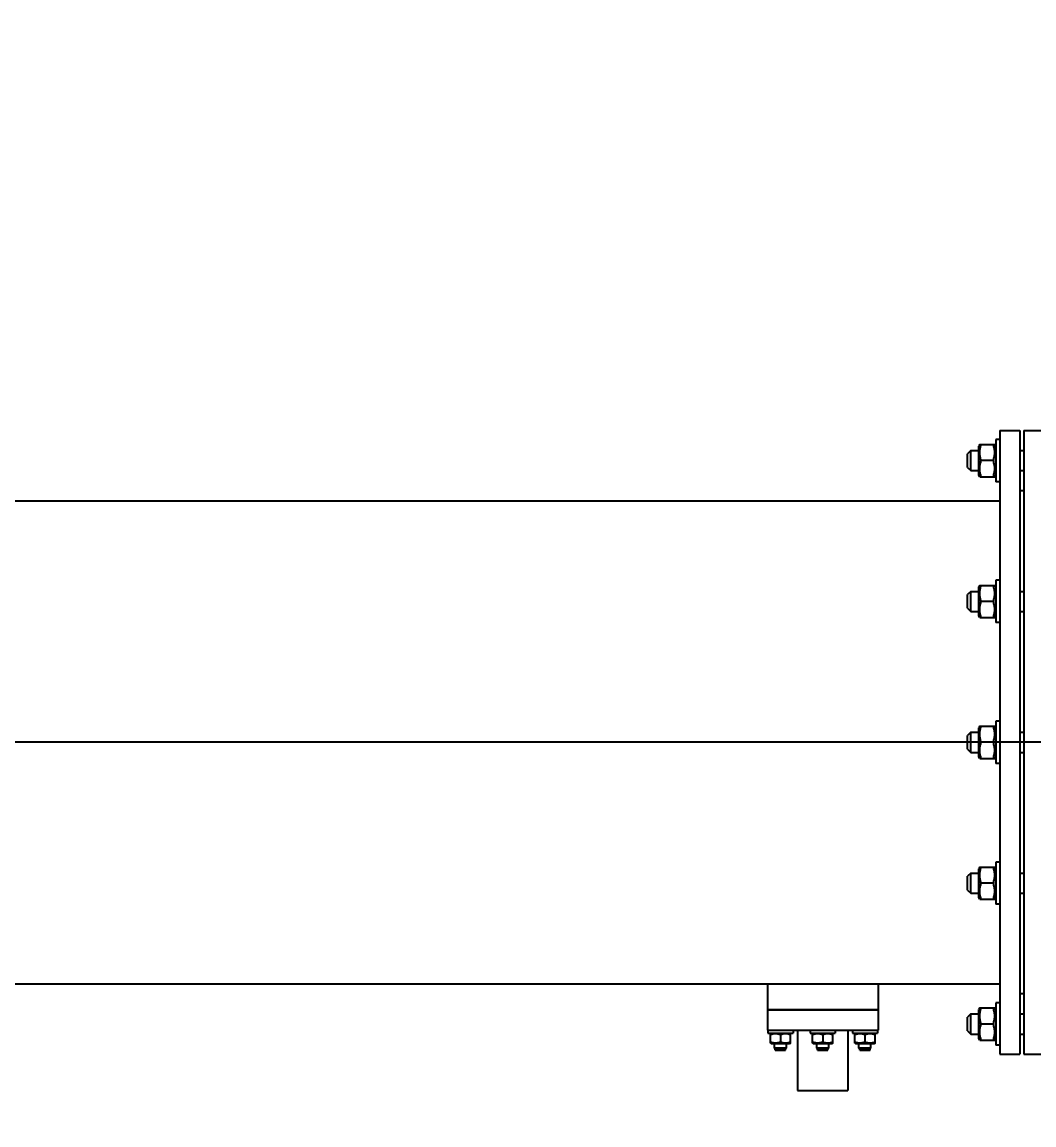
# Model space of a CAD drawing. Header units: millimetres. Extents: x 0 to 1189, y 0 to 841.
# Drawn here: x 406.12 to 426.24, y 691.58 to 713.5 of the extents above; entities that cross this region are included whole.
import ezdxf

# ---------------------------------------------------------------- set-up
doc = ezdxf.new("R2010")
doc.units = ezdxf.units.MM
doc.header["$LTSCALE"] = 65.395
doc.linetypes.add('CENTER', pattern=[0.6, 0.375, -0.075, 0.075, -0.075])
doc.layers.get('0').update_dxf_attribs({"linetype": 'CONTINUOUS'})
for name, color, linetype in [('ALL_AXIS', 7, 'CONTINUOUS'), ('ALL_CHAMFER', 7, 'CONTINUOUS'), ('ALL_DIMENSIONS', 7, 'CONTINUOUS'), ('ALL_ROUND', 7, 'CONTINUOUS')]:
    doc.layers.add(name, color=color, linetype=linetype)
doc.styles.get("Standard").update_dxf_attribs({"font": 'txt', "width": 0.7})
doc.dimstyles.new('DIMSTYLE_2', dxfattribs={"dimtxt": 3.5, "dimasz": 3, "dimexe": 0.18, "dimexo": 0.0625, "dimgap": 0.09, "dimtad": 1, "dimlfac": 25, "dimdsep": 46, "dimtxsty": 'STANDARD', "dimblk": '_FILLED', "dimblk1": '_FILLED', "dimblk2": '_FILLED', "dimcen": 0.09, "dimadec": 0, "dimazin": 0, "dimtp": 2, "dimtm": 2, "dimtfac": 1, "dimtofl": 0, "dimtmove": 0, "dimatfit": 3, "dimldrblk": '_FILLED', "dimfxl": 1, "dimtolj": 1, "dimarcsym": 0})

# ---------------------------------------------------------------- blocks, each defined once
blk = doc.blocks.new('_FILLED')
at = {"color": 0, "linetype": 'BYBLOCK'}
blk.add_solid([(0, 0), (-1, 0.1667), (-1, -0.1667)], dxfattribs=at)
blk = doc.blocks.new('*D1')
at = {"layer": 'ALL_DIMENSIONS', "color": 2, "linetype": 'CONTINUOUS'}
for p, q in [((111.762, 705.039), (111.762, 735.427)), ((976.89, 705.039), (976.89, 735.427)), ((111.762, 733.427), (544.326, 733.427)), ((976.89, 733.427), (544.326, 733.427))]:
    blk.add_line(p, q, dxfattribs=at)
at = {"layer": 'ALL_DIMENSIONS', "color": 2, "linetype": 'CONTINUOUS', "xscale": 3, "yscale": 3, "zscale": 3, "rotation": 180}
blk.add_blockref('_FILLED', (111.762, 733.427), dxfattribs=at)
at = {"layer": 'ALL_DIMENSIONS', "color": 2, "linetype": 'CONTINUOUS', "xscale": 3, "yscale": 3, "zscale": 3}
blk.add_blockref('_FILLED', (976.89, 733.427), dxfattribs=at)
blk = doc.blocks.new('*D4')
at = {"layer": 'ALL_DIMENSIONS', "color": 2, "linetype": 'CONTINUOUS'}
for p, q in [((132.402, 666.841), (132.402, 730.427)), ((452.402, 694.115), (452.402, 730.427)), ((132.402, 728.427), (292.402, 728.427)), ((452.402, 728.427), (292.402, 728.427))]:
    blk.add_line(p, q, dxfattribs=at)
at = {"layer": 'ALL_DIMENSIONS', "color": 2, "linetype": 'CONTINUOUS', "xscale": 3, "yscale": 3, "zscale": 3, "rotation": 180}
blk.add_blockref('_FILLED', (132.402, 728.427), dxfattribs=at)
at = {"layer": 'ALL_DIMENSIONS', "color": 2, "linetype": 'CONTINUOUS', "xscale": 3, "yscale": 3, "zscale": 3}
blk.add_blockref('_FILLED', (452.402, 728.427), dxfattribs=at)

msp = doc.modelspace()

# ---------------------------------------------------------------- linework, layer by layer
at = {"color": 7, "linetype": 'CONTINUOUS'}
for p, q in [((425.56175857, 705.38712965), (425.56175857, 692.98712965)), ((425.56175857, 705.38712965), (425.96175857, 705.38712965)), ((425.96175857, 705.38712965), (425.96175857, 692.98712965)), ((426.04175857, 705.38712965), (426.04175857, 692.98712965)), ((426.04175857, 705.38712965), (426.44175857, 705.38712965)), ((425.16423544, 705.10713253), (425.14575857, 705.07512965)), ((425.14575857, 704.49913187), (425.14575857, 705.07512744)), ((425.16423378, 705.10712965), (425.46328337, 705.10712965)), ((425.48175857, 705.07512965), (425.46328337, 705.10712965)), ((424.92175857, 704.65112965), (424.92175857, 704.92312965)), ((425.43470212, 704.78712965), (425.19281503, 704.78712965)), ((425.16423544, 704.46712678), (425.14575857, 704.49912965)), ((425.16423378, 704.46712965), (425.46328337, 704.46712965)), ((425.48175857, 704.49912965), (425.46328337, 704.46712965)), ((426.04175857, 704.18712965), (425.96175857, 704.18712965)), ((394.29582779, 703.98712965), (425.56175857, 703.98712965)), ((425.16423544, 702.30713253), (425.14575857, 702.27512965)), ((425.14575857, 701.69913187), (425.14575857, 702.27512744)), ((425.16423378, 702.30712965), (425.46328337, 702.30712965)), ((425.48175857, 702.27512965), (425.46328337, 702.30712965)), ((424.92175857, 701.85112965), (424.92175857, 702.12312965)), ((425.43470212, 701.98712965), (425.19281503, 701.98712965)), ((425.16423544, 701.66712678), (425.14575857, 701.69912965)), ((425.16423378, 701.66712965), (425.46328337, 701.66712965)), ((425.48175857, 701.69912965), (425.46328337, 701.66712965)), ((425.16423544, 699.50713253), (425.14575857, 699.47512965)), ((425.14575857, 698.89913187), (425.14575857, 699.47512744)), ((425.16423378, 699.50712965), (425.46328337, 699.50712965)), ((425.48175857, 699.47512965), (425.46328337, 699.50712965)), ((424.92175857, 699.05112965), (424.92175857, 699.32312965)), ((425.43470212, 699.18712965), (425.19281503, 699.18712965)), ((425.16423544, 698.86712678), (425.14575857, 698.89912965)), ((425.16423378, 698.86712965), (425.46328337, 698.86712965)), ((425.48175857, 698.89912965), (425.46328337, 698.86712965)), ((424.92175857, 696.25112965), (424.92175857, 696.52312965)), ((425.16423544, 696.70713253), (425.14575857, 696.67512965)), ((425.14575857, 696.09913187), (425.14575857, 696.67512744)), ((425.16423378, 696.70712965), (425.46328337, 696.70712965)), ((425.48175857, 696.67512965), (425.46328337, 696.70712965)), ((425.43470212, 696.38712965), (425.19281503, 696.38712965)), ((425.16423544, 696.06712678), (425.14575857, 696.09912965)), ((425.16423378, 696.06712965), (425.46328337, 696.06712965)), ((425.48175857, 696.09912965), (425.46328337, 696.06712965)), ((426.04175857, 694.18712965), (425.96175857, 694.18712965)), ((423.14174961, 693.86712965), (420.94176753, 693.86712965)), ((425.16423544, 693.90713253), (425.14575857, 693.87512965)), ((425.14575857, 693.29913187), (425.14575857, 693.87512744)), ((425.16423378, 693.90712965), (425.46328337, 693.90712965)), ((425.48175857, 693.87512965), (425.46328337, 693.90712965)), ((424.92175857, 693.45112965), (424.92175857, 693.72312965)), ((425.43470212, 693.58712965), (425.19281503, 693.58712965)), ((421.00175677, 693.2066777), (421.02175857, 693.19512965)), ((421.02175857, 693.40312965), (421.00175857, 693.39158265)), ((421.00175857, 693.20667666), (421.00175857, 693.39158265)), ((421.20175857, 693.37371937), (421.20175857, 693.22453994)), ((421.38175857, 693.40312965), (421.40175857, 693.39158265)), ((421.40176038, 693.2066777), (421.38175857, 693.19512965)), ((421.40175857, 693.20667666), (421.40175857, 693.39158265)), ((421.84175677, 693.2066777), (421.86175857, 693.19512965)), ((421.86175857, 693.40312965), (421.84175857, 693.39158265)), ((421.84175857, 693.20667666), (421.84175857, 693.39158265)), ((422.04175857, 693.37371937), (422.04175857, 693.22453994)), ((422.22175857, 693.40312965), (422.24175857, 693.39158265)), ((422.24176038, 693.2066777), (422.22175857, 693.19512965)), ((422.24175857, 693.20667666), (422.24175857, 693.39158265)), ((422.68175677, 693.2066777), (422.70175857, 693.19512965)), ((422.70175857, 693.40312965), (422.68175857, 693.39158265)), ((422.68175857, 693.20667666), (422.68175857, 693.39158265)), ((422.88175857, 693.37371937), (422.88175857, 693.22453994)), ((423.06175857, 693.40312965), (423.08175857, 693.39158265)), ((423.08176038, 693.2066777), (423.06175857, 693.19512965)), ((423.08175857, 693.20667666), (423.08175857, 693.39158265)), ((425.16423544, 693.26712678), (425.14575857, 693.29912965)), ((425.16423378, 693.26712965), (425.46328337, 693.26712965)), ((425.48175857, 693.29912965), (425.46328337, 693.26712965)), ((421.38175719, 693.19512965), (421.02175996, 693.19512965)), ((421.09907908, 693.06712965), (421.30443807, 693.06712965)), ((422.22175719, 693.19512965), (421.86175996, 693.19512965)), ((421.93907908, 693.06712965), (422.14443807, 693.06712965)), ((423.06175719, 693.19512965), (422.70175996, 693.19512965)), ((422.77907908, 693.06712965), (422.98443807, 693.06712965)), ((425.56175857, 692.98712965), (425.96175857, 692.98712965)), ((426.04175857, 692.98712965), (426.44175857, 692.98712965))]:
    msp.add_line(p, q, dxfattribs=at)
at = {"color": 2, "linetype": 'CONTINUOUS'}
for p, q in [((421.09907908, 693.06712965), (421.09907908, 693.08980915)), ((421.30443807, 693.06712965), (421.30443807, 693.08980915)), ((421.93907908, 693.06712965), (421.93907908, 693.08980915)), ((422.14443807, 693.06712965), (422.14443807, 693.08980915)), ((422.77907908, 693.06712965), (422.77907908, 693.08980915)), ((422.98443807, 693.06712965), (422.98443807, 693.08980915))]:
    msp.add_line(p, q, dxfattribs=at)
at = {"color": 7, "linetype": 'CONTINUOUS'}
for points in [[(425.19281503, 704.78712965), (425.18685352, 704.80584635), (425.1815956, 704.82419646), (425.17704777, 704.8421243), (425.17319054, 704.85979689), (425.16999906, 704.87735399), (425.16749602, 704.8948217), (425.16569128, 704.91227342), (425.16459853, 704.92970709), (425.16423692, 704.94714741), (425.16460001, 704.96458753), (425.16569421, 704.98202082), (425.16750019, 704.99947129), (425.17000411, 705.01693629), (425.1731959, 705.03448913), (425.17705245, 705.05215507), (425.18159904, 705.07007555), (425.18685543, 705.08841914), (425.19281503, 705.10712965)], [(425.43470212, 704.78712965), (425.44136101, 704.80815562), (425.44713261, 704.82874726), (425.45201073, 704.84883149), (425.45601395, 704.86862757), (425.45916977, 704.88832499), (425.46144519, 704.90793994), (425.46281896, 704.92755609), (425.46328336, 704.9471604), (425.4628161, 704.96676396), (425.46143972, 704.98637792), (425.45916203, 705.00598979), (425.45600489, 705.02568157), (425.45200211, 705.04546695), (425.44712574, 705.06553829), (425.44135699, 705.08611714), (425.43470212, 705.10712965)], [(425.19281503, 704.46712965), (425.18742615, 704.48396826), (425.18260515, 704.50050793), (425.17835689, 704.51670973), (425.17466682, 704.53269041), (425.17151766, 704.54854246), (425.16892252, 704.56429968), (425.16688434, 704.58002488), (425.16541638, 704.59572362), (425.16453214, 704.61142432), (425.16423378, 704.62712116), (425.16453143, 704.64281676), (425.16541477, 704.65851427), (425.16688134, 704.67420795), (425.16891774, 704.68992719), (425.17151075, 704.70567883), (425.17465736, 704.7215249), (425.17834281, 704.73749418), (425.18258906, 704.75369329), (425.18741526, 704.77025297), (425.19281503, 704.78712965)], [(425.43470212, 704.46712965), (425.44136101, 704.48815562), (425.44713261, 704.50874726), (425.45201073, 704.52883149), (425.45601395, 704.54862757), (425.45916977, 704.56832499), (425.46144519, 704.58793994), (425.46281896, 704.60755609), (425.46328336, 704.6271604), (425.4628161, 704.64676396), (425.46143972, 704.66637792), (425.45916203, 704.68598979), (425.45600489, 704.70568157), (425.45200211, 704.72546695), (425.44712574, 704.74553829), (425.44135699, 704.76611714), (425.43470212, 704.78712965)], [(425.19281503, 701.98712965), (425.18685352, 702.00584635), (425.1815956, 702.02419646), (425.17704777, 702.0421243), (425.17319054, 702.05979689), (425.16999906, 702.07735399), (425.16749602, 702.0948217), (425.16569128, 702.11227342), (425.16459853, 702.12970709), (425.16423692, 702.14714741), (425.16460001, 702.16458753), (425.16569421, 702.18202082), (425.16750019, 702.19947129), (425.17000411, 702.21693629), (425.1731959, 702.23448913), (425.17705245, 702.25215508), (425.18159904, 702.27007555), (425.18685543, 702.28841914), (425.19281503, 702.30712965)], [(425.43470212, 701.98712965), (425.44136101, 702.00815562), (425.44713261, 702.02874726), (425.45201073, 702.04883149), (425.45601395, 702.06862757), (425.45916977, 702.08832499), (425.46144519, 702.10793994), (425.46281896, 702.12755609), (425.46328336, 702.1471604), (425.4628161, 702.16676396), (425.46143972, 702.18637792), (425.45916203, 702.20598979), (425.45600489, 702.22568157), (425.45200211, 702.24546695), (425.44712574, 702.26553829), (425.44135699, 702.28611714), (425.43470212, 702.30712965)], [(425.19281503, 701.66712965), (425.18742615, 701.68396826), (425.18260515, 701.70050793), (425.17835689, 701.71670973), (425.17466682, 701.73269041), (425.17151766, 701.74854246), (425.16892252, 701.76429968), (425.16688434, 701.78002488), (425.16541638, 701.79572362), (425.16453214, 701.81142432), (425.16423378, 701.82712116), (425.16453143, 701.84281676), (425.16541477, 701.85851427), (425.16688134, 701.87420795), (425.16891774, 701.88992719), (425.17151075, 701.90567883), (425.17465736, 701.9215249), (425.17834281, 701.93749418), (425.18258906, 701.95369329), (425.18741526, 701.97025297), (425.19281503, 701.98712965)], [(425.43470212, 701.66712965), (425.44136101, 701.68815562), (425.44713261, 701.70874726), (425.45201073, 701.72883149), (425.45601395, 701.74862757), (425.45916977, 701.76832499), (425.46144519, 701.78793994), (425.46281896, 701.80755609), (425.46328336, 701.8271604), (425.4628161, 701.84676396), (425.46143972, 701.86637792), (425.45916203, 701.88598979), (425.45600489, 701.90568157), (425.45200211, 701.92546695), (425.44712574, 701.94553829), (425.44135699, 701.96611714), (425.43470212, 701.98712965)], [(425.19281503, 699.18712965), (425.18685352, 699.20584635), (425.1815956, 699.22419646), (425.17704777, 699.2421243), (425.17319054, 699.25979689), (425.16999906, 699.27735399), (425.16749602, 699.2948217), (425.16569128, 699.31227342), (425.16459853, 699.32970709), (425.16423692, 699.34714741), (425.16460001, 699.36458753), (425.16569421, 699.38202082), (425.16750019, 699.39947129), (425.17000411, 699.41693629), (425.1731959, 699.43448913), (425.17705245, 699.45215507), (425.18159904, 699.47007555), (425.18685543, 699.48841914), (425.19281503, 699.50712965)], [(425.43470212, 699.18712965), (425.44136101, 699.20815562), (425.44713261, 699.22874726), (425.45201073, 699.24883149), (425.45601395, 699.26862757), (425.45916977, 699.28832499), (425.46144519, 699.30793994), (425.46281896, 699.32755609), (425.46328336, 699.3471604), (425.4628161, 699.36676396), (425.46143972, 699.38637792), (425.45916203, 699.40598979), (425.45600489, 699.42568157), (425.45200211, 699.44546695), (425.44712574, 699.46553829), (425.44135699, 699.48611714), (425.43470212, 699.50712965)], [(425.19281503, 698.86712965), (425.18742615, 698.88396826), (425.18260515, 698.90050793), (425.17835689, 698.91670973), (425.17466682, 698.93269041), (425.17151766, 698.94854246), (425.16892252, 698.96429968), (425.16688434, 698.98002488), (425.16541638, 698.99572362), (425.16453214, 699.01142432), (425.16423378, 699.02712116), (425.16453143, 699.04281676), (425.16541477, 699.05851427), (425.16688134, 699.07420795), (425.16891774, 699.08992719), (425.17151075, 699.10567883), (425.17465736, 699.1215249), (425.17834281, 699.13749418), (425.18258906, 699.15369329), (425.18741526, 699.17025297), (425.19281503, 699.18712965)], [(425.43470212, 698.86712965), (425.44136101, 698.88815562), (425.44713261, 698.90874726), (425.45201073, 698.92883149), (425.45601395, 698.94862757), (425.45916977, 698.96832499), (425.46144519, 698.98793994), (425.46281896, 699.00755609), (425.46328336, 699.0271604), (425.4628161, 699.04676396), (425.46143972, 699.06637792), (425.45916203, 699.08598979), (425.45600489, 699.10568157), (425.45200211, 699.12546695), (425.44712574, 699.14553829), (425.44135699, 699.16611714), (425.43470212, 699.18712965)], [(425.19281503, 696.38712965), (425.18685352, 696.40584635), (425.1815956, 696.42419646), (425.17704777, 696.4421243), (425.17319054, 696.45979689), (425.16999906, 696.47735399), (425.16749602, 696.4948217), (425.16569128, 696.51227342), (425.16459853, 696.52970709), (425.16423692, 696.54714741), (425.16460001, 696.56458753), (425.16569421, 696.58202082), (425.16750019, 696.59947129), (425.17000411, 696.61693629), (425.1731959, 696.63448913), (425.17705245, 696.65215507), (425.18159904, 696.67007555), (425.18685543, 696.68841914), (425.19281503, 696.70712965)], [(425.43470212, 696.38712965), (425.44136101, 696.40815562), (425.44713261, 696.42874726), (425.45201073, 696.44883149), (425.45601395, 696.46862757), (425.45916977, 696.48832499), (425.46144519, 696.50793994), (425.46281896, 696.52755609), (425.46328336, 696.5471604), (425.4628161, 696.56676396), (425.46143972, 696.58637792), (425.45916203, 696.60598979), (425.45600489, 696.62568157), (425.45200211, 696.64546695), (425.44712574, 696.66553829), (425.44135699, 696.68611714), (425.43470212, 696.70712965)], [(425.19281503, 696.06712965), (425.18742615, 696.08396826), (425.18260515, 696.10050793), (425.17835689, 696.11670973), (425.17466682, 696.13269041), (425.17151766, 696.14854246), (425.16892252, 696.16429968), (425.16688434, 696.18002488), (425.16541638, 696.19572362), (425.16453214, 696.21142432), (425.16423378, 696.22712116), (425.16453143, 696.24281676), (425.16541477, 696.25851427), (425.16688134, 696.27420795), (425.16891774, 696.28992719), (425.17151075, 696.30567883), (425.17465736, 696.3215249), (425.17834281, 696.33749418), (425.18258906, 696.35369329), (425.18741526, 696.37025297), (425.19281503, 696.38712965)], [(425.43470212, 696.06712965), (425.44136101, 696.08815562), (425.44713261, 696.10874726), (425.45201073, 696.12883149), (425.45601395, 696.14862757), (425.45916977, 696.16832499), (425.46144519, 696.18793994), (425.46281896, 696.20755609), (425.46328336, 696.2271604), (425.4628161, 696.24676396), (425.46143972, 696.26637792), (425.45916203, 696.28598979), (425.45600489, 696.30568157), (425.45200211, 696.32546695), (425.44712574, 696.34553829), (425.44135699, 696.36611714), (425.43470212, 696.38712965)], [(425.19281503, 693.58712965), (425.18685352, 693.60584635), (425.1815956, 693.62419646), (425.17704777, 693.6421243), (425.17319054, 693.65979689), (425.16999906, 693.67735399), (425.16749602, 693.6948217), (425.16569128, 693.71227342), (425.16459853, 693.72970709), (425.16423692, 693.74714741), (425.16460001, 693.76458753), (425.16569421, 693.78202082), (425.16750019, 693.79947129), (425.17000411, 693.81693629), (425.1731959, 693.83448913), (425.17705245, 693.85215508), (425.18159904, 693.87007555), (425.18685543, 693.88841914), (425.19281503, 693.90712965)], [(425.43470212, 693.58712965), (425.44136101, 693.60815562), (425.44713261, 693.62874726), (425.45201073, 693.64883149), (425.45601395, 693.66862757), (425.45916977, 693.68832499), (425.46144519, 693.70793994), (425.46281896, 693.72755609), (425.46328336, 693.7471604), (425.4628161, 693.76676396), (425.46143972, 693.78637792), (425.45916203, 693.80598979), (425.45600489, 693.82568157), (425.45200211, 693.84546695), (425.44712574, 693.86553829), (425.44135699, 693.88611714), (425.43470212, 693.90712965)], [(425.19281503, 693.26712965), (425.18742615, 693.28396826), (425.18260515, 693.30050793), (425.17835689, 693.31670973), (425.17466682, 693.33269041), (425.17151766, 693.34854246), (425.16892252, 693.36429968), (425.16688434, 693.38002488), (425.16541638, 693.39572362), (425.16453214, 693.41142432), (425.16423378, 693.42712116), (425.16453143, 693.44281676), (425.16541477, 693.45851427), (425.16688134, 693.47420795), (425.16891774, 693.48992719), (425.17151075, 693.50567883), (425.17465736, 693.5215249), (425.17834281, 693.53749418), (425.18258906, 693.55369329), (425.18741526, 693.57025297), (425.19281503, 693.58712965)], [(425.43470212, 693.26712965), (425.44136101, 693.28815562), (425.44713261, 693.30874726), (425.45201073, 693.32883149), (425.45601395, 693.34862757), (425.45916977, 693.36832499), (425.46144519, 693.38793994), (425.46281896, 693.40755609), (425.46328336, 693.4271604), (425.4628161, 693.44676396), (425.46143972, 693.46637792), (425.45916203, 693.48598979), (425.45600489, 693.50568157), (425.45200211, 693.52546695), (425.44712574, 693.54553829), (425.44135699, 693.56611714), (425.43470212, 693.58712965)], [(421.20175857, 693.37371937), (421.18861722, 693.37788121), (421.17574741, 693.38148847), (421.16319482, 693.38453728), (421.15082237, 693.38703927), (421.13851153, 693.38901164), (421.12625222, 693.39043378), (421.11399213, 693.39129239), (421.10173943, 693.39158265), (421.08948719, 693.39129061), (421.07722847, 693.39043037), (421.06497107, 693.38900682), (421.05266375, 693.38703362), (421.04029798, 693.38453192), (421.02775344, 693.3814842), (421.01489158, 693.37787871), (421.00175857, 693.37371937)], [(421.20175857, 693.22453994), (421.19006044, 693.22081394), (421.17859153, 693.21752772), (421.16738669, 693.21468534), (421.15634142, 693.21227461), (421.1453683, 693.21027995), (421.13445102, 693.20871556), (421.12354373, 693.20758759), (421.1126477, 693.20690463), (421.10174751, 693.20667862), (421.09084744, 693.20690555), (421.07995165, 693.20758942), (421.06904513, 693.20871815), (421.05812954, 693.21028309), (421.04715907, 693.21227794), (421.03611796, 693.21468826), (421.02491771, 693.21752986), (421.01345286, 693.22081513), (421.00175857, 693.22453994)], [(421.40175857, 693.37371937), (421.38861722, 693.37788121), (421.37574741, 693.38148847), (421.36319482, 693.38453728), (421.35082237, 693.38703927), (421.33851153, 693.38901164), (421.32625222, 693.39043378), (421.31399213, 693.39129239), (421.30173943, 693.39158265), (421.28948719, 693.39129061), (421.27722847, 693.39043037), (421.26497107, 693.38900682), (421.25266375, 693.38703362), (421.24029798, 693.38453192), (421.22775344, 693.3814842), (421.21489158, 693.37787871), (421.20175857, 693.37371937)], [(421.40175857, 693.22453994), (421.39123438, 693.22117187), (421.38089706, 693.21815874), (421.37077095, 693.21550358), (421.36078306, 693.2131973), (421.35087557, 693.21122908), (421.34102733, 693.20960712), (421.33119912, 693.20833326), (421.32138744, 693.20741579), (421.31157453, 693.20686313), (421.30176403, 693.20667666), (421.29195431, 693.20686268), (421.2821434, 693.20741476), (421.2723349, 693.20833135), (421.26251042, 693.20960408), (421.2526657, 693.2112247), (421.24276196, 693.2131913), (421.23278125, 693.21549467), (421.22265682, 693.21814856), (421.21230684, 693.22116499), (421.20175857, 693.22453994)], [(422.04175857, 693.37371937), (422.02861722, 693.37788121), (422.01574741, 693.38148847), (422.00319482, 693.38453728), (421.99082237, 693.38703927), (421.97851153, 693.38901164), (421.96625222, 693.39043378), (421.95399213, 693.39129239), (421.94173943, 693.39158265), (421.92948719, 693.39129061), (421.91722847, 693.39043037), (421.90497107, 693.38900682), (421.89266375, 693.38703362), (421.88029798, 693.38453192), (421.86775344, 693.3814842), (421.85489158, 693.37787871), (421.84175857, 693.37371937)], [(422.04175857, 693.22453994), (422.03006044, 693.22081394), (422.01859153, 693.21752772), (422.00738669, 693.21468534), (421.99634142, 693.21227461), (421.9853683, 693.21027995), (421.97445102, 693.20871556), (421.96354373, 693.20758759), (421.9526477, 693.20690463), (421.94174751, 693.20667862), (421.93084744, 693.20690555), (421.91995165, 693.20758942), (421.90904513, 693.20871815), (421.89812954, 693.21028309), (421.88715907, 693.21227794), (421.87611796, 693.21468826), (421.86491771, 693.21752986), (421.85345286, 693.22081513), (421.84175857, 693.22453994)], [(422.24175857, 693.37371937), (422.22861722, 693.37788121), (422.21574741, 693.38148847), (422.20319482, 693.38453728), (422.19082237, 693.38703927), (422.17851153, 693.38901164), (422.16625222, 693.39043378), (422.15399213, 693.39129239), (422.14173943, 693.39158265), (422.12948719, 693.39129061), (422.11722847, 693.39043037), (422.10497107, 693.38900682), (422.09266375, 693.38703362), (422.08029798, 693.38453192), (422.06775344, 693.3814842), (422.05489158, 693.37787871), (422.04175857, 693.37371937)], [(422.24175857, 693.22453994), (422.23123438, 693.22117187), (422.22089706, 693.21815874), (422.21077095, 693.21550358), (422.20078306, 693.2131973), (422.19087557, 693.21122908), (422.18102733, 693.20960712), (422.17119912, 693.20833326), (422.16138744, 693.20741579), (422.15157453, 693.20686313), (422.14176403, 693.20667666), (422.13195431, 693.20686268), (422.1221434, 693.20741476), (422.1123349, 693.20833135), (422.10251042, 693.20960408), (422.0926657, 693.2112247), (422.08276196, 693.2131913), (422.07278125, 693.21549467), (422.06265682, 693.21814856), (422.05230684, 693.22116499), (422.04175857, 693.22453994)], [(422.88175857, 693.37371937), (422.86861722, 693.37788121), (422.85574741, 693.38148847), (422.84319482, 693.38453728), (422.83082237, 693.38703927), (422.81851153, 693.38901164), (422.80625222, 693.39043378), (422.79399213, 693.39129239), (422.78173943, 693.39158265), (422.76948719, 693.39129061), (422.75722847, 693.39043037), (422.74497107, 693.38900682), (422.73266375, 693.38703362), (422.72029798, 693.38453192), (422.70775344, 693.3814842), (422.69489158, 693.37787871), (422.68175857, 693.37371937)], [(422.88175857, 693.22453994), (422.87006044, 693.22081394), (422.85859153, 693.21752772), (422.84738669, 693.21468534), (422.83634142, 693.21227461), (422.8253683, 693.21027995), (422.81445102, 693.20871556), (422.80354373, 693.20758759), (422.7926477, 693.20690463), (422.78174751, 693.20667862), (422.77084744, 693.20690555), (422.75995165, 693.20758942), (422.74904513, 693.20871815), (422.73812954, 693.21028309), (422.72715907, 693.21227794), (422.71611796, 693.21468826), (422.70491771, 693.21752986), (422.69345286, 693.22081513), (422.68175857, 693.22453994)], [(423.08175857, 693.37371937), (423.06861722, 693.37788121), (423.05574741, 693.38148847), (423.04319482, 693.38453728), (423.03082237, 693.38703927), (423.01851153, 693.38901164), (423.00625222, 693.39043378), (422.99399213, 693.39129239), (422.98173943, 693.39158265), (422.96948719, 693.39129061), (422.95722847, 693.39043037), (422.94497107, 693.38900682), (422.93266375, 693.38703362), (422.92029798, 693.38453192), (422.90775344, 693.3814842), (422.89489158, 693.37787871), (422.88175857, 693.37371937)], [(423.08175857, 693.22453994), (423.07123438, 693.22117187), (423.06089706, 693.21815874), (423.05077095, 693.21550358), (423.04078306, 693.2131973), (423.03087557, 693.21122908), (423.02102733, 693.20960712), (423.01119912, 693.20833326), (423.00138744, 693.20741579), (422.99157453, 693.20686313), (422.98176403, 693.20667666), (422.97195431, 693.20686268), (422.9621434, 693.20741476), (422.9523349, 693.20833135), (422.94251042, 693.20960408), (422.9326657, 693.2112247), (422.92276196, 693.2131913), (422.91278125, 693.21549467), (422.90265682, 693.21814856), (422.89230684, 693.22116499), (422.88175857, 693.22453994)]]:
    msp.add_lwpolyline(points, dxfattribs=at)
at = {"layer": 'ALL_AXIS', "color": 7, "linetype": 'CONTINUOUS'}
for p, q in [((425.48175857, 705.07512965), (425.46328337, 705.10712965)), ((425.48175857, 705.20712965), (425.48175857, 704.36712965)), ((425.56175857, 705.20712965), (425.48175857, 705.20712965)), ((424.98575857, 704.98712965), (425.14575857, 704.98712965)), ((425.96175857, 704.98712965), (426.04175857, 704.98712965)), ((424.98575857, 704.58712965), (425.14575857, 704.58712965)), ((425.48175857, 704.49912965), (425.46328337, 704.46712965)), ((425.96175857, 704.58712965), (426.04175857, 704.58712965)), ((425.56175857, 704.36712965), (425.48175857, 704.36712965)), ((425.48175857, 702.27512965), (425.46328337, 702.30712965)), ((425.48175857, 702.40712965), (425.48175857, 701.56712965)), ((425.56175857, 702.40712965), (425.48175857, 702.40712965)), ((424.98575857, 702.18712965), (425.14575857, 702.18712965)), ((425.96175857, 702.18712965), (426.04175857, 702.18712965)), ((424.98575857, 701.78712965), (425.14575857, 701.78712965)), ((425.96175857, 701.78712965), (426.04175857, 701.78712965)), ((425.48175857, 701.69912965), (425.46328337, 701.66712965)), ((425.56175857, 701.56712965), (425.48175857, 701.56712965)), ((425.48175857, 699.60712965), (425.48175857, 698.76712965)), ((425.56175857, 699.60712965), (425.48175857, 699.60712965)), ((424.98575857, 699.38712965), (425.14575857, 699.38712965)), ((425.48175857, 699.47512965), (425.46328337, 699.50712965)), ((425.96175857, 699.38712965), (426.04175857, 699.38712965)), ((424.98575857, 698.98712965), (425.14575857, 698.98712965)), ((425.96175857, 698.98712965), (426.04175857, 698.98712965)), ((425.48175857, 698.89912965), (425.46328337, 698.86712965)), ((425.56175857, 698.76712965), (425.48175857, 698.76712965)), ((425.48175857, 696.80712965), (425.48175857, 695.96712965)), ((425.56175857, 696.80712965), (425.48175857, 696.80712965)), ((424.98575857, 696.58712965), (425.14575857, 696.58712965)), ((425.48175857, 696.67512965), (425.46328337, 696.70712965)), ((425.96175857, 696.58712965), (426.04175857, 696.58712965)), ((424.98575857, 696.18712965), (425.14575857, 696.18712965)), ((425.48175857, 696.09912965), (425.46328337, 696.06712965)), ((425.96175857, 696.18712965), (426.04175857, 696.18712965)), ((425.56175857, 695.96712965), (425.48175857, 695.96712965)), ((420.94175857, 694.38712965), (420.94175857, 693.46712965)), ((423.14175857, 694.38712965), (423.14175857, 693.46712965)), ((420.94175857, 693.86712965), (423.14175857, 693.86712965)), ((425.48175857, 693.87512965), (425.46328337, 693.90712965)), ((425.48175857, 694.00712965), (425.48175857, 693.16712965)), ((425.56175857, 694.00712965), (425.48175857, 694.00712965)), ((424.98575857, 693.78712965), (425.14575857, 693.78712965)), ((425.96175857, 693.78712965), (426.04175857, 693.78712965)), ((420.94175857, 693.46712965), (423.14175857, 693.46712965)), ((420.95175857, 693.46712965), (420.95175857, 693.40312965)), ((421.45175857, 693.46712965), (421.45175857, 693.40312965)), ((421.54175857, 693.46712965), (421.54175857, 692.26712965)), ((421.79175857, 693.46712965), (421.79175857, 693.40312965)), ((422.29175857, 693.46712965), (422.29175857, 693.40312965)), ((422.54175857, 693.46712965), (422.54175857, 692.26712965)), ((422.63175857, 693.46712965), (422.63175857, 693.40312965)), ((423.13175857, 693.46712965), (423.13175857, 693.40312965)), ((420.95175857, 693.40312965), (421.45175857, 693.40312965)), ((421.02175857, 693.40312965), (421.00175857, 693.39158265)), ((421.38175857, 693.40312965), (421.40175857, 693.39158265)), ((421.79175857, 693.40312965), (422.29175857, 693.40312965)), ((421.86175857, 693.40312965), (421.84175857, 693.39158265)), ((422.22175857, 693.40312965), (422.24175857, 693.39158265)), ((422.63175857, 693.40312965), (423.13175857, 693.40312965)), ((422.70175857, 693.40312965), (422.68175857, 693.39158265)), ((423.06175857, 693.40312965), (423.08175857, 693.39158265)), ((424.98575857, 693.38712965), (425.14575857, 693.38712965)), ((425.48175857, 693.29912965), (425.46328337, 693.26712965)), ((425.96175857, 693.38712965), (426.04175857, 693.38712965)), ((421.08175857, 693.10712965), (421.08175857, 693.19512965)), ((421.32175857, 693.10712965), (421.32175857, 693.19512965)), ((421.92175857, 693.10712965), (421.92175857, 693.19512965)), ((422.16175857, 693.10712965), (422.16175857, 693.19512965)), ((422.76175857, 693.10712965), (422.76175857, 693.19512965)), ((423.00175857, 693.10712965), (423.00175857, 693.19512965)), ((425.56175857, 693.16712965), (425.48175857, 693.16712965)), ((421.54175857, 692.26712965), (422.54175857, 692.26712965))]:
    msp.add_line(p, q, dxfattribs=at)
at = {"layer": 'ALL_AXIS', "color": 7, "linetype": 'CENTER'}
msp.add_line((978.59743447, 699.18712965), (109.76175857, 699.18712965), dxfattribs=at)
at = {"layer": 'ALL_CHAMFER', "color": 7, "linetype": 'CONTINUOUS'}
for p, q in [((424.98575857, 704.98712965), (424.92175857, 704.92312965)), ((424.92175857, 704.65112965), (424.92175857, 704.92312965)), ((424.98575857, 704.58712965), (424.98575857, 704.98712965)), ((424.98575857, 704.98712965), (425.14575857, 704.98712965)), ((425.96175857, 704.98712965), (426.04175857, 704.98712965)), ((424.92175857, 704.65112965), (424.98575857, 704.58712965)), ((424.98575857, 704.58712965), (425.14575857, 704.58712965)), ((425.96175857, 704.58712965), (426.04175857, 704.58712965)), ((424.98575857, 702.18712965), (424.92175857, 702.12312965)), ((424.92175857, 701.85112965), (424.92175857, 702.12312965)), ((424.98575857, 701.78712965), (424.98575857, 702.18712965)), ((424.98575857, 702.18712965), (425.14575857, 702.18712965)), ((425.96175857, 702.18712965), (426.04175857, 702.18712965)), ((424.92175857, 701.85112965), (424.98575857, 701.78712965)), ((424.98575857, 701.78712965), (425.14575857, 701.78712965)), ((425.96175857, 701.78712965), (426.04175857, 701.78712965)), ((424.98575857, 699.38712965), (424.92175857, 699.32312965)), ((424.98575857, 698.98712965), (424.98575857, 699.38712965)), ((424.98575857, 699.38712965), (425.14575857, 699.38712965)), ((425.96175857, 699.38712965), (426.04175857, 699.38712965)), ((424.92175857, 699.05112965), (424.92175857, 699.32312965)), ((424.92175857, 699.05112965), (424.98575857, 698.98712965)), ((424.98575857, 698.98712965), (425.14575857, 698.98712965)), ((425.96175857, 698.98712965), (426.04175857, 698.98712965)), ((424.98575857, 696.58712965), (424.92175857, 696.52312965)), ((424.92175857, 696.25112965), (424.92175857, 696.52312965)), ((424.98575857, 696.18712965), (424.98575857, 696.58712965)), ((424.98575857, 696.58712965), (425.14575857, 696.58712965)), ((425.96175857, 696.58712965), (426.04175857, 696.58712965)), ((424.92175857, 696.25112965), (424.98575857, 696.18712965)), ((424.98575857, 696.18712965), (425.14575857, 696.18712965)), ((425.96175857, 696.18712965), (426.04175857, 696.18712965)), ((424.98575857, 693.78712965), (424.92175857, 693.72312965)), ((424.92175857, 693.45112965), (424.92175857, 693.72312965)), ((424.98575857, 693.38712965), (424.98575857, 693.78712965)), ((424.98575857, 693.78712965), (425.14575857, 693.78712965)), ((425.96175857, 693.78712965), (426.04175857, 693.78712965)), ((424.92175857, 693.45112965), (424.98575857, 693.38712965)), ((424.98575857, 693.38712965), (425.14575857, 693.38712965)), ((425.96175857, 693.38712965), (426.04175857, 693.38712965)), ((421.12175857, 693.06712965), (421.08175857, 693.10712965)), ((421.32175857, 693.10712965), (421.08175857, 693.10712965)), ((421.28175857, 693.06712965), (421.12175857, 693.06712965)), ((421.28175857, 693.06712965), (421.32175857, 693.10712965)), ((421.96175857, 693.06712965), (421.92175857, 693.10712965)), ((422.16175857, 693.10712965), (421.92175857, 693.10712965)), ((422.12175857, 693.06712965), (421.96175857, 693.06712965)), ((422.12175857, 693.06712965), (422.16175857, 693.10712965)), ((422.80175857, 693.06712965), (422.76175857, 693.10712965)), ((423.00175857, 693.10712965), (422.76175857, 693.10712965)), ((422.96175857, 693.06712965), (422.80175857, 693.06712965)), ((422.96175857, 693.06712965), (423.00175857, 693.10712965))]:
    msp.add_line(p, q, dxfattribs=at)
at = {"layer": 'ALL_ROUND', "color": 7, "linetype": 'CONTINUOUS'}
for p, q in [((394.29582779, 703.98712965), (425.56175857, 703.98712965)), ((346.92175857, 694.38712965), (425.56175857, 694.38712965))]:
    msp.add_line(p, q, dxfattribs=at)

# ---------------------------------------------------------------- dimensions: what is measured, and where the dimension line sits
at = {"layer": 'ALL_DIMENSIONS', "color": 2, "linetype": 'CONTINUOUS'}
for base, p1, p2, picture, middle in [((976.88962893, 733.42712965), (111.76175857, 705.03912965), (976.88962893, 705.03912965), '*D1', (527.64980084, 734.30212965)), ((452.40175857, 728.42712965), (132.40175857, 666.84053102), (452.40175857, 694.11512965), '*D4', (287.50175857, 729.30212965))]:
    dim = msp.add_linear_dim(base=base, p1=p1, p2=p2, dimstyle='DIMSTYLE_2', dxfattribs=at)
    dim.commit()
    dim.dimension.update_dxf_attribs({"geometry": picture, "text_midpoint": middle, "dimtype": 160})

doc.saveas('drawing.dxf')
